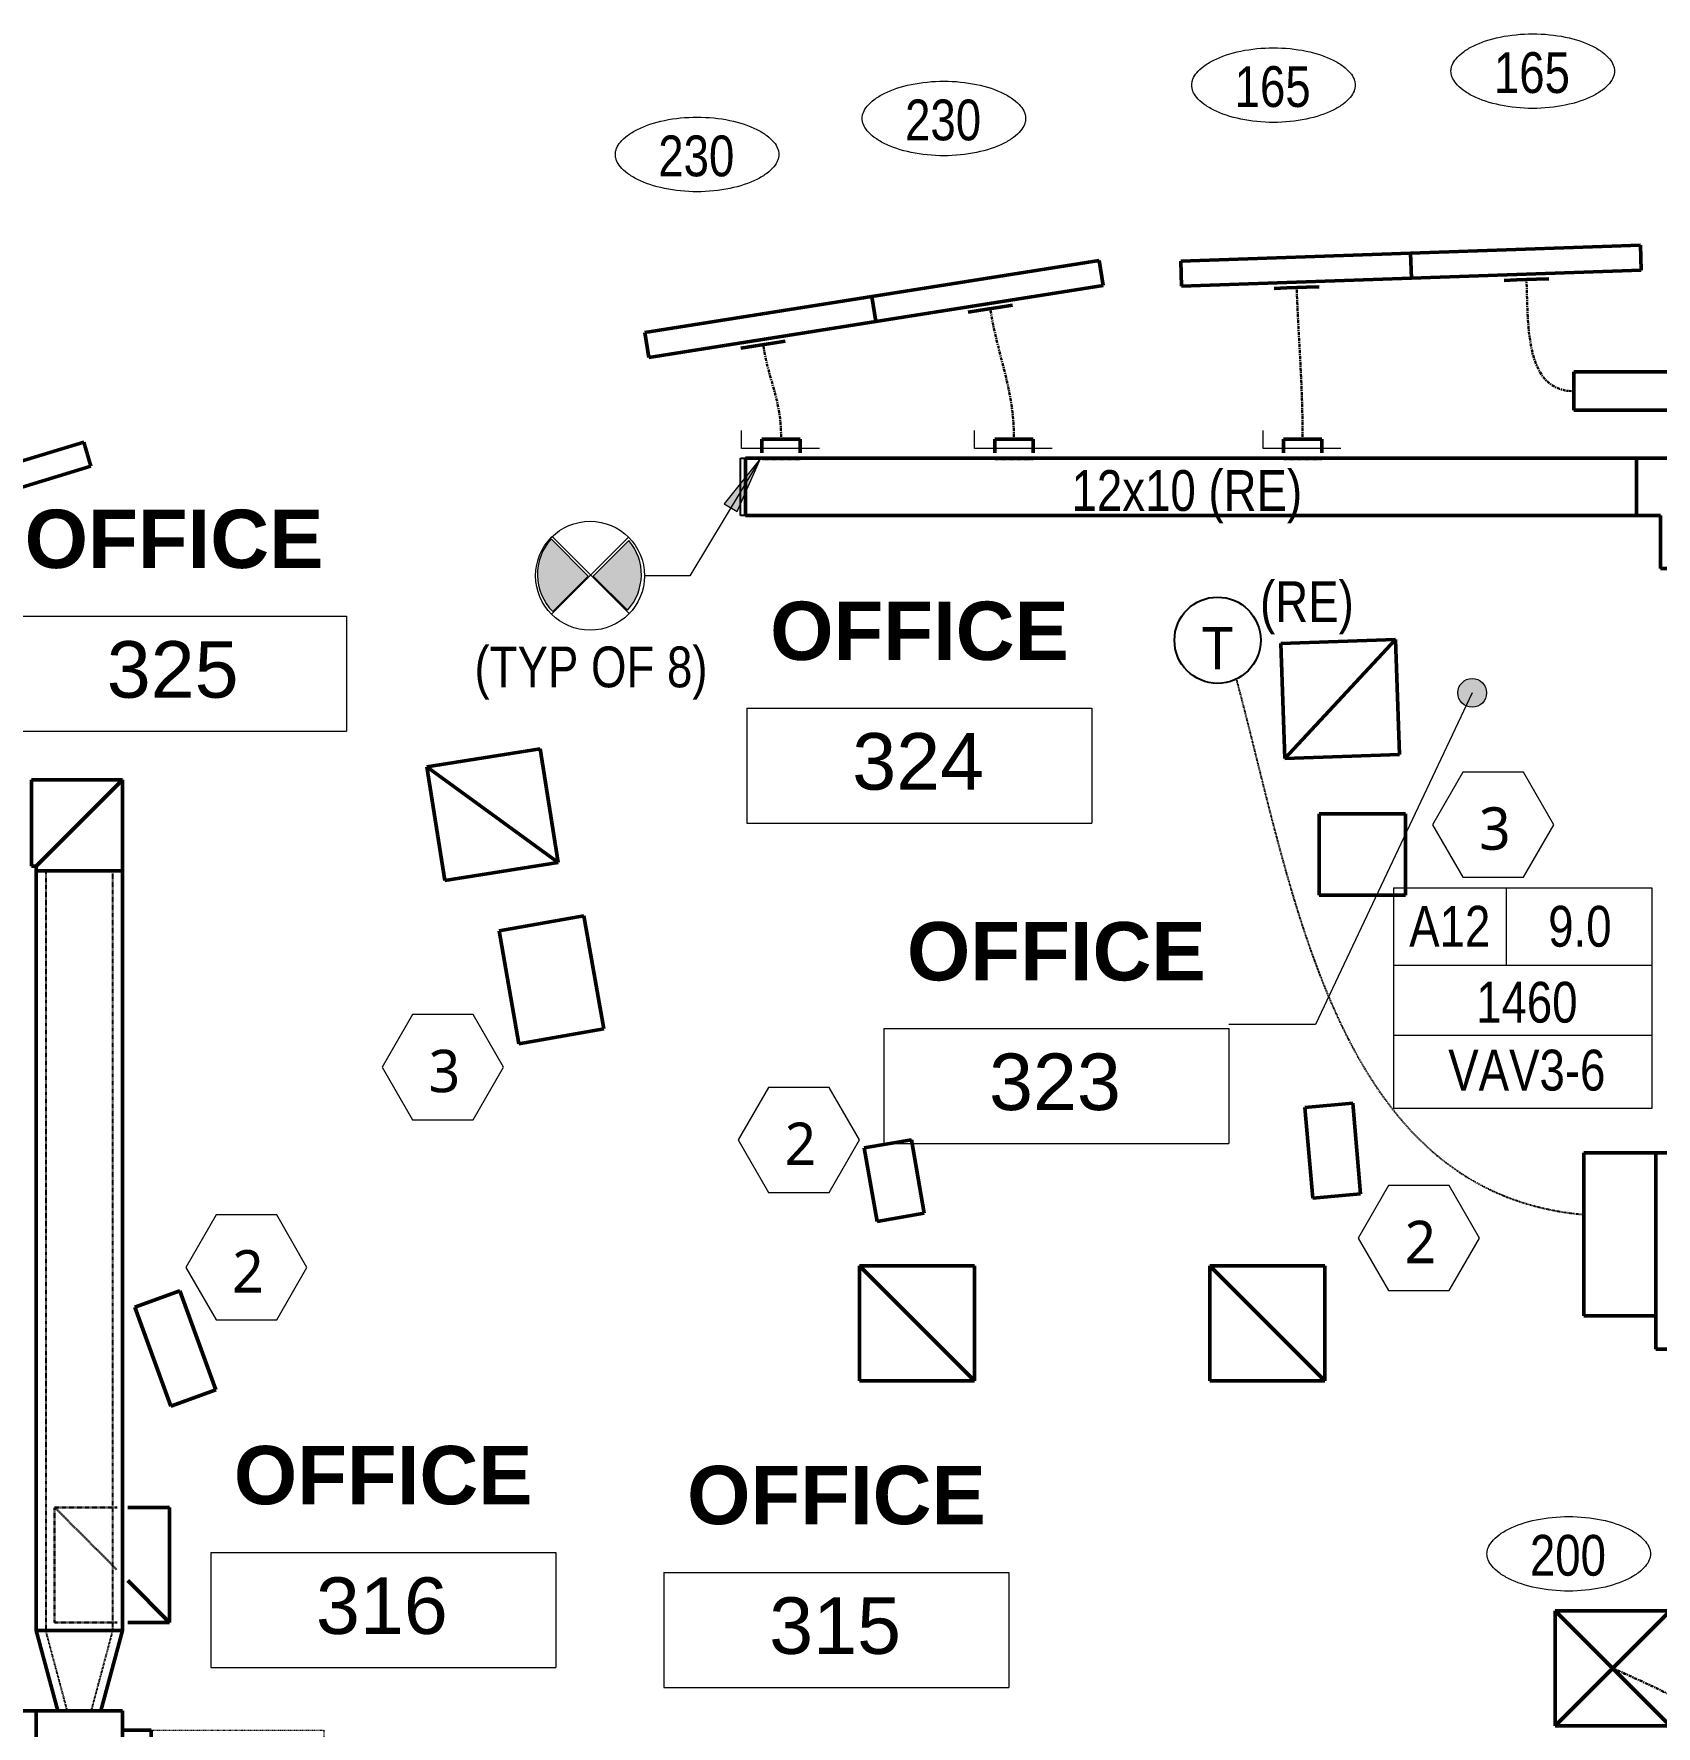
# Model space of a CAD drawing. Header units: inches. Extents: x 12453 to 15257, y -272 to 1517.
# Drawn here: x 13529.2 to 13867.8, y 1164.3 to 1517.5 of the extents above; entities that cross this region are included whole.
import ezdxf

# ---------------------------------------------------------------- set-up
doc = ezdxf.new("R2010")
doc.units = ezdxf.units.IN
doc.header["$MEASUREMENT"] = 0
for name, pattern in [('_ Hidden  _below_ behind_ beyond_', [0.09375, 0.0625, -0.03125]), ('Center', [1.2499999999999996, 0.2499999999999999, -0.1874999999999999, 0.625, -0.1874999999999999]), ('Dash', [0.25, 0.125, -0.125]), ('Hidden 1_16_', [0.09374999999999999, 0.06249999999999999, -0.03124999999999999]), ('Hidden 1_32_', [0.0625, 0.03125, -0.03125])]:
    doc.linetypes.add(name, pattern=pattern)
for name, color, linetype, lineweight in [('A-ANNO-NOTE', 131, 'Continuous', 20), ('A-AREA-IDEN', 2, 'Continuous', 20), ('A-DETL', 90, 'Continuous', 9), ('A-DETL-DEMO', 6, 'Continuous', 18), ('G-ANNO-TEXT', 231, 'Continuous', 9), ('M-EQPM', 50, 'Continuous', 18), ('M-EQPM-HDLN', 50, 'Continuous', 18), ('M-EQPM-IDEN', 50, 'Continuous', 20), ('M-HVAC-CDFF', 50, 'Continuous', 50), ('M-HVAC-CDFF-IDEN', 2, 'Continuous', 20), ('M-HVAC-DUCT', 70, 'Continuous', 18), ('M-HVAC-DUCT-CNTR', 70, 'Continuous', 18), ('M-HVAC-DUCT-IDEN', 70, 'Continuous', 20)]:
    doc.layers.add(name, color=color, linetype=linetype, lineweight=lineweight)
doc.styles.add('Arial', font='arial.ttf', dxfattribs={"height": 11.80239520958082})
doc.styles.add('Arial_B', font='arialbd.ttf', dxfattribs={"height": 12.17707442258339})
doc.styles.add('Swis721 BT', font='swiss.ttf', dxfattribs={"width": 0.8, "height": 8.514637904468403})
doc.styles.add('Trebuchet MS', font='trebuc.ttf', dxfattribs={"height": 8.86153846153846})

# ---------------------------------------------------------------- blocks, each defined once
blk = doc.blocks.new('Return Diffuser - Rectangular Outlet _PAR_ - PAR-8x8_24x24-V135-3RD FLOOR PLAN - NEW')
at = {"layer": 'M-HVAC-CDFF'}
for p, q in [((12.00000000000039, 11.99999999999992), (-11.99999999999975, 11.99999999999992)), ((-11.99999999999975, 11.99999999999992), (-11.99999999999975, -12.00000000000043)), ((-11.99999999999971, 11.99999999999976), (12.0000000000003, -12.00000000000043)), ((12.00000000000039, -12.00000000000043), (12.00000000000039, 11.99999999999992)), ((-11.99999999999975, -12.00000000000043), (12.00000000000039, -12.00000000000043))]:
    blk.add_line(p, q, dxfattribs=at)
blk = doc.blocks.new('Supply Diffuser _OMNI_ - 8_ RD INLET _24x24_-2995624-3RD FLOOR PLAN - NEW')
at = {"layer": 'M-HVAC-CDFF'}
for p, q in [((12.0000000000003, 11.99999999999967), (-11.99999999999971, 11.99999999999967)), ((-11.99999999999971, 11.99999999999967), (-11.99999999999971, -12.00000000000043)), ((12.0000000000003, 11.99999999999979), (-11.99999999999971, -12.00000000000043)), ((-11.99999999999971, 11.99999999999978), (12.0000000000003, -12.00000000000043)), ((-11.99999999999971, 11.99999999999967), (-11.99999999999971, -12.00000000000033)), ((-11.99999999999971, 11.99999999999967), (12.0000000000003, 11.99999999999967)), ((12.0000000000003, -12.00000000000043), (12.0000000000003, 11.99999999999967)), ((12.0000000000003, 11.99999999999967), (12.0000000000003, -12.00000000000033)), ((-11.99999999999971, -12.00000000000043), (12.0000000000003, -12.00000000000043)), ((-11.99999999999971, -12.00000000000033), (12.0000000000003, -12.00000000000033))]:
    blk.add_line(p, q, dxfattribs=at)
blk = doc.blocks.new('Plenum Slot Supply _TBD_ - 8_ RD INLET - TBDI _48_ Plenum_-2903885-3RD FLOOR PLAN - NEW')
at = {"layer": 'M-HVAC-CDFF'}
for p, q in [((24.00000000000034, 2.625000000006843), (-23.99999999999965, 2.625000000006843)), ((-23.99999999999965, 2.625000000006843), (-23.99999999999965, -2.624999999993161)), ((24.00000000000034, -2.624999999993161), (24.00000000000034, 2.625000000006843)), ((-23.99999999999965, -2.624999999993161), (24.00000000000034, -2.624999999993161)), ((-4.687499999999659, -3.750000000000286), (-2.062499999999699, -3.75000000000025)), ((-2.062499999999653, -3.75000000000025), (2.062500000000353, -3.75000000000025)), ((2.062500000000319, -3.75000000000025), (4.687500000000342, -3.750000000000286))]:
    blk.add_line(p, q, dxfattribs=at)
blk = doc.blocks.new('Plenum Slot Supply _TBD_ - 8_ RD INLET - TBDI _48_ Plenum_-2903886-3RD FLOOR PLAN - NEW')
at = {"layer": 'M-HVAC-CDFF'}
for p, q in [((24.00000000000034, 2.625000000006843), (-23.99999999999965, 2.625000000006843)), ((-23.99999999999965, 2.625000000006843), (-23.99999999999965, -2.624999999993161)), ((24.00000000000034, -2.624999999993161), (24.00000000000034, 2.625000000006843)), ((-23.99999999999965, -2.624999999993161), (24.00000000000034, -2.624999999993161)), ((-4.687499999999659, -3.750000000000286), (-2.062499999999699, -3.75000000000025)), ((-2.062499999999653, -3.75000000000025), (2.062500000000353, -3.75000000000025)), ((2.062500000000319, -3.75000000000025), (4.687500000000342, -3.750000000000286))]:
    blk.add_line(p, q, dxfattribs=at)
blk = doc.blocks.new('Nailor D35SST 5-12 - Nailor D35SST 5-12-3150959-3RD FLOOR PLAN - NEW')
at = {"layer": 'M-EQPM', "lineweight": 50}
for p, q in [((-27.99999999999975, -13.50000000000023), (-27.99999999999975, 20.49999999999978)), ((-12.99999999999975, 20.49999999999978), (-27.99999999999975, 20.49999999999978)), ((-12.99999999999975, 20.49999999999978), (-12.99999999999975, -13.50000000000023)), ((13.00000000000025, 20.49999999999966), (-12.99999999999975, 20.49999999999966)), ((-12.99999999999975, 20.49999999999966), (-12.99999999999975, -20.50000000000033)), ((13.00000000000025, -20.50000000000033), (13.00000000000025, 20.49999999999966)), ((19.00000000000031, 16.49999999999967), (13.00000000000031, 16.49999999999967)), ((19.00000000000031, -1.50000000000033), (19.00000000000031, 16.49999999999967)), ((13.00000000000031, -1.50000000000033), (19.00000000000031, -1.50000000000033)), ((19.00000000000028, -1.500000000000333), (13.00000000000028, -1.500000000000333)), ((19.00000000000028, -19.50000000000033), (19.00000000000028, -1.500000000000333)), ((-27.99999999999975, -13.50000000000023), (-12.99999999999975, -13.50000000000023)), ((-12.99999999999975, -20.50000000000033), (13.00000000000025, -20.50000000000033)), ((-5.999999999989085, -20.49999999999926), (-5.999999999989085, -24.49999999999937)), ((6.000000000012277, -24.49999999999937), (6.000000000012277, -20.49999999999926)), ((13.00000000000028, -19.50000000000033), (19.00000000000028, -19.50000000000033)), ((6.000000000000245, -24.50000000000033), (-5.999999999999753, -24.50000000000033))]:
    blk.add_line(p, q, dxfattribs=at)
at = {"layer": 'M-EQPM-HDLN', "linetype": 'Dash', "lineweight": 9}
for p, q in [((19.00000000000031, 16.49999999999967), (55.00000000000028, 16.49999999999967)), ((55.00000000000028, 16.49999999999967), (55.00000000000028, -19.50000000000033)), ((55.00000000000028, -19.50000000000033), (19.00000000000028, -19.50000000000033))]:
    blk.add_line(p, q, dxfattribs=at)
blk = doc.blocks.new('Nailor D35SST 3-10 - Nailor D35SST 3-10-3150733-3RD FLOOR PLAN - NEW')
at = {"layer": 'M-EQPM', "lineweight": 50}
for p, q in [((-23.99999999999975, -13.50000000000025), (-23.99999999999975, 20.49999999999977)), ((-8.999999999999753, 20.49999999999977), (-23.99999999999975, 20.49999999999977)), ((-8.999999999999753, 20.49999999999977), (-8.999999999999753, -13.50000000000025)), ((9.000000000000245, 20.49999999999967), (-8.999999999999753, 20.49999999999967)), ((-8.999999999999753, 20.49999999999967), (-8.999999999999753, -20.50000000000033)), ((9.000000000000245, -20.50000000000033), (9.000000000000245, 20.49999999999967)), ((15.00000000000028, 16.49999999999968), (9.000000000000274, 16.49999999999968)), ((15.00000000000028, -1.50000000000032), (15.00000000000028, 16.49999999999968)), ((9.000000000000274, -1.50000000000032), (15.00000000000028, -1.50000000000032)), ((15.00000000000025, -1.50000000000032), (9.000000000000243, -1.50000000000032)), ((15.00000000000025, -19.50000000000032), (15.00000000000025, -1.50000000000032)), ((-23.99999999999975, -13.50000000000025), (-8.999999999999753, -13.50000000000025)), ((-8.999999999999753, -20.50000000000033), (9.000000000000245, -20.50000000000033)), ((-4.999999999987266, -20.49999999999926), (-4.999999999987266, -24.49999999999937)), ((5.000000000013187, -24.49999999999937), (5.000000000013187, -20.49999999999926)), ((9.000000000000243, -19.50000000000032), (15.00000000000025, -19.50000000000032)), ((5.000000000000246, -24.50000000000033), (-4.999999999999753, -24.50000000000033))]:
    blk.add_line(p, q, dxfattribs=at)
at = {"layer": 'M-EQPM-HDLN', "linetype": 'Dash', "lineweight": 9}
for p, q in [((15.00000000000028, 16.49999999999968), (51.00000000000023, 16.49999999999968)), ((51.00000000000023, 16.49999999999968), (51.00000000000023, -19.50000000000032)), ((51.00000000000023, -19.50000000000032), (15.00000000000024, -19.50000000000032))]:
    blk.add_line(p, q, dxfattribs=at)
blk = doc.blocks.new('Rectangular Transition - Angle - 30 Degree-2904009-3RD FLOOR PLAN - NEW')
at = {"layer": 'M-HVAC-DUCT', "lineweight": 50}
for p, q in [((2.979831821830342e-13, 4.499999999999701), (16.79422863406027, 8.999999999999977)), ((16.79422863406027, 8.999999999999977), (16.79422863406027, -9.000000000000046)), ((16.79422863406026, -9.000000000000046), (2.98427949019242e-13, -4.500000000000298))]:
    blk.add_line(p, q, dxfattribs=at)
blk = doc.blocks.new('Rectangular Elbow - Mitered - Standard-2788944-3RD FLOOR PLAN - NEW')
at = {"layer": 'M-HVAC-DUCT', "lineweight": 50}
for p, q in [((-9.999999999999753, -9.000000000000332), (-9.999999999999753, 8.999999999999668)), ((-9.999999999999753, 8.999999999999668), (-9.000000000000332, 8.999999999999668)), ((8.999999999999668, 9.999999999999668), (-9.000000000000332, 9.999999999999668)), ((-9.000000000000332, 9.999999999999668), (-9.000000000000332, 8.999999999999668)), ((8.999999999999668, -9.000000000000332), (8.999999999999668, 9.999999999999668)), ((8.999999999999668, -9.000000000000332), (-9.999999999999753, -9.000000000000332))]:
    blk.add_line(p, q, dxfattribs=at)
blk = doc.blocks.new('Rectangular Endcap - Standard-V184-3RD FLOOR PLAN - NEW')
at = {"layer": 'M-HVAC-DUCT', "lineweight": 25}
for p, q in [((2.252764407777021e-13, -6.000000000000386), (2.64998046896767e-13, 5.999999999999612)), ((2.451372438372345e-13, 5.999999999999612), (1.00000000000074, 5.999999999999609)), ((1.00000000000076, 5.999999999999609), (1.00000000000072, -6.000000000000389)), ((1.00000000000074, -6.000000000000389), (2.451372438372345e-13, -6.000000000000386))]:
    blk.add_line(p, q, dxfattribs=at)
blk = doc.blocks.new('Rectangular Tee - Reducing - Standard-2790589-3RD FLOOR PLAN - NEW')
at = {"layer": 'M-HVAC-DUCT', "lineweight": 50}
for p, q in [((-16.99999999999972, -5.00000000000026), (-16.99999999999972, 6.999999999999737)), ((-16.99999999999972, 6.999999999999737), (17.00000000000028, 6.999999999999737)), ((17.00000000000028, -9.000000000000306), (17.00000000000028, 6.99999999999969)), ((-11.99999999999974, -5.00000000000026), (-16.99999999999972, -5.00000000000026)), ((-11.99999999999974, -5.00000000000026), (-11.99999999999974, -16.00000000000031)), ((12.00000000000025, -9.000000000000306), (17.00000000000028, -9.000000000000306)), ((12.00000000000026, -16.00000000000031), (12.00000000000026, -9.000000000000306)), ((-11.99999999999974, -16.00000000000031), (12.00000000000026, -16.00000000000031))]:
    blk.add_line(p, q, dxfattribs=at)
blk = doc.blocks.new('Return Diffuser - Rectangular Outlet _PAR_ - PAR-8x8_24x24-V136-3RD FLOOR PLAN - NEW')
at = {"layer": 'A-DETL-DEMO', "linetype": 'Hidden 1_16_', "lineweight": 30}
for p, q in [((12.00000000000039, 11.99999999999992), (-11.99999999999975, 11.99999999999992)), ((-11.99999999999975, 11.99999999999992), (-11.99999999999975, -1.031042543147953)), ((-11.99999999999971, 11.99999999999976), (1.031042543153288, -1.031042543153334)), ((12.00000000000039, -1.031042543158783), (12.00000000000039, 11.99999999999992))]:
    blk.add_line(p, q, dxfattribs=at)
at = {"layer": 'M-HVAC-CDFF'}
for p, q in [((-11.99999999999975, -3.281042543147788), (-11.99999999999975, -12.00000000000043)), ((3.281042543154502, -3.281042543154565), (12.0000000000003, -12.00000000000043)), ((12.00000000000039, -12.00000000000043), (12.00000000000039, -3.281042543158497)), ((-11.99999999999975, -12.00000000000043), (12.00000000000039, -12.00000000000043))]:
    blk.add_line(p, q, dxfattribs=at)
blk = doc.blocks.new('Round Takeoff - Standard w_ VD-V212-3RD FLOOR PLAN - NEW')
at = {"layer": 'A-DETL-DEMO', "linetype": 'Hidden 1_16_', "lineweight": 30}
for p, q in [((-0.2399999999996937, 3.999999999999702), (-0.2399999999997071, -3.040999157929865e-13)), ((-0.2399999999996937, -3.066699092490638e-13), (-0.2399999999997071, -4.000000000000414))]:
    blk.add_line(p, q, dxfattribs=at)
at = {"layer": 'M-HVAC-DUCT'}
for p, q in [((2.003420426543728, 7.999999999999659), (2.003420426543702, -8.250000000000332)), ((2.003420426543702, -8.25000000000033), (5.753420426543704, -8.250000000000343))]:
    blk.add_line(p, q, dxfattribs=at)
at = {"layer": 'M-HVAC-DUCT', "lineweight": 50}
for p, q in [((1.125000000012278, 3.999999999998578), (4.000000000014096, 3.999999999998578)), ((4.000000000000283, -3.221837536606543e-13), (4.000000000000294, 3.999999999999709)), ((4.000000000000283, -4.000000000000406), (4.000000000000294, -3.247537471167313e-13)), ((4.000000000014096, -4.000000000001477), (1.125000000012278, -4.000000000001477))]:
    blk.add_line(p, q, dxfattribs=at)
blk = doc.blocks.new('Diffuser Tag - Diffuser Tag _GPI_ - Airflow Only-1174567-3RD FLOOR PLAN - NEW')
at = {"layer": 'M-HVAC-CDFF-IDEN'}
for points, knots in [([(-0.2733821722393264, 8.234832660405194e-16), (-0.2733821722393264, 0.002120544972881543), (-0.2729835601545574, 0.00647847487141492), (-0.2703405630587479, 0.01531469710434119), (-0.2634260964460383, 0.02693955562540351), (-0.248144382122115, 0.04138758304565707), (-0.219066139123674, 0.05918199625253466), (-0.1685048339180955, 0.07621826088950157), (-0.09564779723932655, 0.0834729008052498), (-0.02279076056055762, 0.07621826088950127), (0.02777054464502081, 0.05918199625253412), (0.05684878764346215, 0.04138758304565641), (0.07213050196738555, 0.02693955562540276), (0.07904496858009517, 0.01531469710434035), (0.0816879656759046, 0.006478474871414024), (0.08208657776067356, 0.00212054497288066), (0.0820865777606736, -5.985621849243556e-17)], [-2.186510674934082e-15, -2.186510674934082e-15, -2.186510674934082e-15, -2.186510674934082e-15, 0.09817477042467884, 0.1963495408493599, 0.3926990816987219, 0.589048622548084, 0.7853981633974461, 1.17809724509617, 1.570796326794894, 1.963495408493618, 2.356194490192343, 2.552544031041704, 2.748893571891067, 2.945243112740429, 3.04341788316511, 3.141592653589791, 3.141592653589791, 3.141592653589791, 3.141592653589791]), ([(0.0820865777606736, -3.244976466198412e-18), (0.0820865777606736, -0.002120544972880719), (0.08168796567590463, -0.0064784748714141), (0.07904496858009527, -0.01531469710434032), (0.07213050196738575, -0.02693955562540273), (0.05684878764346234, -0.04138758304565628), (0.02777054464502117, -0.05918199625253387), (-0.02279076056055731, -0.07621826088950084), (-0.09564779723932616, -0.08347290080524901), (-0.1685048339180951, -0.07621826088950065), (-0.2190661391236737, -0.0591819962525334), (-0.248144382122115, -0.04138758304565567), (-0.2634260964460383, -0.02693955562540207), (-0.270340563058748, -0.01531469710433957), (-0.2729835601545574, -0.006478474871413342), (-0.2733821722393264, -0.002120544972879948), (-0.2733821722393264, 7.731000999696823e-16)], [3.14159265358979, 3.14159265358979, 3.14159265358979, 3.14159265358979, 3.239767424014471, 3.337942194439152, 3.534291735288514, 3.730641276137876, 3.926990816987239, 4.319689898685963, 4.712388980384687, 5.105088062083411, 5.497787143782135, 5.694136684631498, 5.89048622548086, 6.086835766330221, 6.185010536754902, 6.283185307179584, 6.283185307179584, 6.283185307179584, 6.283185307179584])]:
    blk.add_open_spline(points, degree=3, knots=knots, dxfattribs=at)
blk = doc.blocks.new('Room Tag - Room Tag-84095-3RD FLOOR PLAN - NEW')
at = {"layer": 'A-AREA-IDEN'}
for p, q in [((-0.3749999999999999, -0.06249999999999998), (-0.3749999999999999, -0.3124999999999999)), ((-0.3749999999999999, -0.06249999999999998), (0.3749999999999999, -0.06249999999999998)), ((0.3749999999999999, -0.06249999999999998), (0.3749999999999999, -0.3124999999999999)), ((-0.3749999999999999, -0.3124999999999999), (0.3749999999999999, -0.3124999999999999))]:
    blk.add_line(p, q, dxfattribs=at)
blk = doc.blocks.new('Mechanical Equipment Tag - VAV-1159225-3RD FLOOR PLAN - NEW')
at = {"layer": 'M-EQPM-IDEN'}
for p, q in [((0.05117652664444897, -0.1709214427389848), (0.05117652664444821, -0.6506089427389851)), ((0.05117652664444897, -0.1709214427389848), (0.6129984166804646, -0.1709214427389866)), ((0.2971114323324517, -0.3386297760723189), (0.297111432332452, -0.1709214427389855)), ((0.6129984166804646, -0.1709214427389866), (0.6129984166804638, -0.6506089427389867)), ((0.0511765266444487, -0.3386297760723181), (0.6129984166804644, -0.3386297760723199)), ((0.05117652664444846, -0.4909735260723181), (0.6129984166804641, -0.4909735260723199)), ((0.6129984166804638, -0.6506089427389867), (0.05117652664444821, -0.6506089427389851))]:
    blk.add_line(p, q, dxfattribs=at)
blk = doc.blocks.new('Point of Connection - Point of Connection - _GPI_-746426-3RD FLOOR PLAN - NEW')
at = {"layer": 'A-ANNO-NOTE', "lineweight": 9}
h = blk.add_hatch(color=256, dxfattribs=at)
edge = h.paths.add_edge_path(flags=0)
edge.add_arc((-0.002280299266980333, 0.004650984430885837), 0.1145497240274478, 137.6645063476148, 224.8464373478384, ccw=False)
edge.add_line((-0.08695706292251913, 0.08179685257421848), (-0.006262837864139767, 0.001102627515838714))
edge.add_line((-0.006262837864139766, 0.00110262751583871), (-0.08349598583011647, -0.07613052045013786))
h = blk.add_hatch(color=256, dxfattribs=at)
edge = h.paths.add_edge_path(flags=0)
edge.add_line((0.07871055801337995, -0.07328055057716999), (0.004327379920371133, 0.0011026275158387))
edge.add_line((0.004327379920371121, 0.0011026275158387), (0.08177458262271144, 0.07854983021817939))
edge.add_arc((-0.005508123295087922, 0.004365138249880495), 0.1145497240274478, -42.674609157798386, 40.36239929141709, ccw=False)
at = {"layer": 'A-ANNO-NOTE'}
for p, q in [((-0.006262837864139766, 0.00110262751583871), (-0.08695706292251913, 0.08179685257421848)), ((-0.08622730235600952, -0.08204120768564219), (0.08121650285044459, 0.08540259752081159)), ((0.08274005169439434, -0.08048941496779564), (-0.08467550963816298, 0.08692614636476134)), ((0.08177458262271144, 0.07854983021817939), (0.004327379920371121, 0.0011026275158387)), ((-0.08349598583011647, -0.07613052045013786), (-0.006262837864139766, 0.00110262751583871)), ((0.004327379920371132, 0.0011026275158387), (0.07871055801337995, -0.07328055057716999))]:
    blk.add_line(p, q, dxfattribs=at)
blk.add_circle((-0.002505399752782466, 0.001680694917584698), 0.118400650129163, dxfattribs=at)
for centre, start, end in [((-0.002280299266980333, 0.004650984430885837), 137.6645063476145, 224.846437347838), ((-0.005508123295087922, 0.004365138249880495), 317.3253908422012, 40.36239929141682)]:
    blk.add_arc(centre, 0.1145497240274478, start, end, dxfattribs=at)
blk = doc.blocks.new('Note Hexagon - Note Hexagon - _GPI_-1528888-3RD FLOOR PLAN - NEW')
at = {"layer": 'A-ANNO-NOTE'}
for p, q in [((-0.06936595791414911, 0.1146539663481912), (-0.1352839266641504, 0.000480695341454583)), ((0.06246997958585079, 0.1146539663481897), (-0.06936595791414911, 0.1146539663481912)), ((0.1283879483358497, 0.0004806953414513018), (0.06246997958585077, 0.1146539663481897)), ((-0.1352839266641504, 0.0004806953414545882), (-0.06936595791415202, -0.1136925756652837)), ((0.06246997958584775, -0.1136925756652856), (0.1283879483358497, 0.0004806953414513356)), ((-0.06936595791415205, -0.1136925756652837), (0.06246997958584773, -0.1136925756652856))]:
    blk.add_line(p, q, dxfattribs=at)

msp = doc.modelspace()

# ---------------------------------------------------------------- hatches: boundary and pattern name
at = {"layer": 'A-ANNO-NOTE'}
msp.add_hatch(color=256, dxfattribs=at).paths.add_polyline_path([(13680.84102200418, 1428.862905143061), (13673.30021100009, 1419.395485635186), (13676.00750638078, 1417.766374628716)], flags=0)
at = {"layer": 'A-AREA-IDEN'}
h = msp.add_hatch(color=256, dxfattribs=at)
edge = h.paths.add_edge_path(flags=0)
edge.add_arc((13829.39828520301, 1379.930475465656), 2.99999999999945, 0, 360)

# ---------------------------------------------------------------- linework, layer by layer
at = {"layer": 'A-ANNO-NOTE'}
for p, q in [((13680.84102200418, 1428.862905143061), (13666.10531858127, 1404.374763052338)), ((13680.84102200418, 1428.862905143061), (13673.30021100009, 1419.395485635186)), ((13676.00750638078, 1417.766374628716), (13680.84102200418, 1428.862905143061)), ((13673.30021100009, 1419.395485635186), (13676.00750638078, 1417.766374628716)), ((13666.10531858127, 1404.374763052338), (13656.64646139885, 1404.374763052338))]:
    msp.add_line(p, q, dxfattribs=at)
at = {"layer": 'A-AREA-IDEN'}
for p, q in [((13829.39828520301, 1379.930475465656), (13796.71247327777, 1310.690033213688)), ((13796.71247327777, 1310.690033213688), (13778.58793952667, 1310.690033213688))]:
    msp.add_line(p, q, dxfattribs=at)
msp.add_circle((13829.39828520301, 1379.930475465656), 2.99999999999945, dxfattribs=at)
at = {"layer": 'A-DETL', "lineweight": 50}
msp.add_line((13529.69338948061, 1343.759960377964), (13547.69338948061, 1361.759960377964), dxfattribs=at)
at = {"layer": 'A-DETL', "lineweight": 25}
msp.add_circle((13776.25092797795, 1390.920729547829), 9, dxfattribs=at)
at = {"layer": 'A-DETL', "linetype": '_ Hidden  _below_ behind_ beyond_', "lineweight": 25}
msp.add_open_spline([(13780.14873402718, 1382.808571511734), (13792.26247183515, 1337.599486542832), (13800.98005516027, 1275.570658098919), (13852.69338948061, 1271.046327592763)], degree=3, dxfattribs=at)
at = {"layer": 'M-HVAC-DUCT', "lineweight": 50}
for p, q in [((13899.57568922475, 1446.922674776931), (13850.57568922475, 1446.922674776931)), ((13850.57568922474, 1438.922674776929), (13850.57568922474, 1446.922674776929)), ((13850.57568922475, 1438.922674776931), (13899.57568922475, 1438.922674776931)), ((13677.69338948061, 1416.922674776929), (13677.69338948061, 1428.922674776929)), ((13677.69338948061, 1428.922674776929), (13863.69338948061, 1428.922674776929)), ((13863.69338948061, 1428.922674776929), (13863.69338948061, 1416.922674776929)), ((13677.69338948061, 1416.922674776929), (13863.69338948061, 1416.922674776929)), ((13797.45632021471, 1354.685605511035), (13815.45632021471, 1354.685605511035)), ((13797.45632021471, 1337.685982311577), (13797.45632021471, 1354.685605511035)), ((13815.45632021471, 1337.685982311577), (13815.45632021471, 1354.685605511035)), ((13529.69338948061, 1342.759960377965), (13547.69338948061, 1342.759960377965)), ((13529.69338948061, 1342.759960377965), (13529.69338948061, 1184.216903410986)), ((13547.69338948061, 1342.759960377965), (13547.69338948061, 1184.216903410986)), ((13815.45632021471, 1337.685982311577), (13797.45632021471, 1337.685982311577)), ((13626.28225728378, 1330.28667247825), (13644.008796838, 1333.412339676254)), ((13648.176353102, 1309.776953603961), (13644.008796838, 1333.412339676255)), ((13630.44981354778, 1306.651286405957), (13626.28225728378, 1330.28667247825)), ((13648.176353102, 1309.776953603961), (13630.44981354778, 1306.651286405957)), ((13794.49215690097, 1293.419794482024), (13804.45410388189, 1294.291351909501)), ((13794.49215690097, 1293.419794482025), (13796.14811601318, 1274.492095218281)), ((13804.45410388189, 1294.291351909501), (13806.11006299409, 1275.363652645757)), ((13702.49083410819, 1284.93327839064), (13712.33891163831, 1286.669760167308)), ((13712.33891163831, 1286.669760167308), (13715.04865065551, 1271.302066543159)), ((13702.49083410819, 1284.93327839064), (13705.20057312539, 1269.565584766491)), ((13806.11006299409, 1275.363652645757), (13796.14811601317, 1274.492095218281)), ((13715.04865065551, 1271.302066543159), (13705.20057312538, 1269.56558476649)), ((13550.24870473808, 1251.679645904978), (13559.64563094594, 1255.099847338235)), ((13559.64563094594, 1255.099847338235), (13567.15314265405, 1234.473128443906)), ((13550.24870473808, 1251.679645904979), (13557.7562164462, 1231.052927010651)), ((13567.15314265405, 1234.473128443906), (13557.75621644619, 1231.05292701065)), ((13547.69338948061, 1184.216903410986), (13529.69338948061, 1184.216903410986))]:
    msp.add_line(p, q, dxfattribs=at)
at = {"layer": 'M-HVAC-DUCT', "linetype": 'Hidden 1_32_', "lineweight": 25}
for p, q in [((13531.69338948061, 1342.759960377965), (13531.69338948061, 1184.216903410986)), ((13545.69338948061, 1184.216903410986), (13545.69338948061, 1342.759960377965)), ((13536.19338948061, 1167.422674776926), (13531.69338948061, 1184.216903410986)), ((13541.19338948061, 1167.422674776926), (13545.69338948061, 1184.216903410986))]:
    msp.add_line(p, q, dxfattribs=at)
at = {"layer": 'M-HVAC-DUCT-CNTR', "linetype": 'Center', "lineweight": 30}
for points in [[(13850.57568922474, 1442.922674776929), (13840.5144629796, 1442.922674776929), (13841.08098880118, 1456.145551078249), (13840.72985706901, 1466.200648296205)], [(13794.00237446304, 1432.922674776929), (13794.00237446304, 1444.813532885267), (13793.17408233542, 1452.641857935628), (13792.75909737208, 1464.525472454487)], [(13733.75634754405, 1432.922674776929), (13733.75634754405, 1443.652236914563), (13730.49418960664, 1449.518070511208), (13728.8156321091, 1460.115520600393)], [(13685.15796035918, 1432.922674776929), (13685.15796035918, 1441.575015590905), (13682.76024360418, 1444.060484280806), (13681.4066514111, 1452.606289669185)], [(13902.5134485788, 1150.677378463575), (13890.21056709367, 1162.980259948709), (13858.7285457309, 1176.315550271852), (13858.7285457309, 1176.315550271852)]]:
    msp.add_open_spline(points, degree=3, dxfattribs=at)

# ---------------------------------------------------------------- block references
at = {"layer": 'A-ANNO-NOTE', "xscale": 96, "yscale": 96, "zscale": 96}
for name, p in [('Point of Connection - Point of Connection - _GPI_-746426-3RD FLOOR PLAN - NEW', (13645.52051736273, 1404.213416340251)), ('Note Hexagon - Note Hexagon - _GPI_-1528888-3RD FLOOR PLAN - NEW', (13834.11967025518, 1352.375197827259)), ('Note Hexagon - Note Hexagon - _GPI_-1528888-3RD FLOOR PLAN - NEW', (13614.8864056785, 1301.761210599889)), ('Note Hexagon - Note Hexagon - _GPI_-1528888-3RD FLOOR PLAN - NEW', (13689.18701144275, 1286.568305726421)), ('Note Hexagon - Note Hexagon - _GPI_-1528888-3RD FLOOR PLAN - NEW', (13818.57418406072, 1266.075390806151)), ('Note Hexagon - Note Hexagon - _GPI_-1528888-3RD FLOOR PLAN - NEW', (13573.87603719587, 1259.946669685117))]:
    msp.add_blockref(name, p, dxfattribs=at)
at = {"layer": 'A-AREA-IDEN', "xscale": 95.99999999999994, "yscale": 95.99999999999994, "zscale": 95.99999999999994}
for p in [(13558.44484006185, 1401.918136140528), (13714.0361425648, 1382.728681995532), (13742.58793952667, 1315.844453907656), (13602.10386840682, 1206.492009263045), (13696.69842982092, 1202.334006563525)]:
    msp.add_blockref('Room Tag - Room Tag-84095-3RD FLOOR PLAN - NEW', p, dxfattribs=at)
at = {"layer": 'M-EQPM', "lineweight": 50}
for name, p in [('Nailor D35SST 5-12 - Nailor D35SST 5-12-3150959-3RD FLOOR PLAN - NEW', (13880.69338948061, 1263.422674776929)), ('Nailor D35SST 3-10 - Nailor D35SST 3-10-3150733-3RD FLOOR PLAN - NEW', (13538.69338948061, 1146.922674776926))]:
    msp.add_blockref(name, p, dxfattribs=at)
at = {"layer": 'M-EQPM-IDEN', "xscale": 95.99999999999994, "yscale": 95.99999999999994, "zscale": 95.99999999999994}
msp.add_blockref('Mechanical Equipment Tag - VAV-1159225-3RD FLOOR PLAN - NEW', (13808.03573191359, 1355.624765057858), dxfattribs=at)
at = {"layer": 'M-HVAC-CDFF', "extrusion": (0, 0, -1)}
for name, p, rotation in [('Plenum Slot Supply _TBD_ - 8_ RD INLET - TBDI _48_ Plenum_-2903885-3RD FLOOR PLAN - NEW', (-13840.59898395638, 1469.948363897527), 358.000000000002), ('Plenum Slot Supply _TBD_ - 8_ RD INLET - TBDI _48_ Plenum_-2903886-3RD FLOOR PLAN - NEW', (-13728.2289734426, 1463.819347217423), 350.9995448518794), ('Plenum Slot Supply _TBD_ - 8_ RD INLET - TBDI _48_ Plenum_-2903885-3RD FLOOR PLAN - NEW', (-13792.62822425944, 1468.273188055809), 358.000000000002), ('Plenum Slot Supply _TBD_ - 8_ RD INLET - TBDI _48_ Plenum_-2903886-3RD FLOOR PLAN - NEW', (-13680.8199927446, 1456.310116286215), 350.9995448518793), ('Plenum Slot Supply _TBD_ - 8_ RD INLET - TBDI _48_ Plenum_-2903886-3RD FLOOR PLAN - NEW', (-13517.3945377219, 1422.777313721239), 343.0805589556425), ('Return Diffuser - Rectangular Outlet _PAR_ - PAR-8x8_24x24-V135-3RD FLOOR PLAN - NEW', (-13801.84380714283, 1378.638238864334), 178.0000000000017), ('Return Diffuser - Rectangular Outlet _PAR_ - PAR-8x8_24x24-V135-3RD FLOOR PLAN - NEW', (-13624.92746889172, 1354.517392666404), 260.9995448518681), ('Return Diffuser - Rectangular Outlet _PAR_ - PAR-8x8_24x24-V135-3RD FLOOR PLAN - NEW', (-13713.54104573037, 1248.315550271827), 270), ('Return Diffuser - Rectangular Outlet _PAR_ - PAR-8x8_24x24-V135-3RD FLOOR PLAN - NEW', (-13786.60354573091, 1248.315550271853), 270.0000000000001), ('Supply Diffuser _OMNI_ - 8_ RD INLET _24x24_-2995624-3RD FLOOR PLAN - NEW', (-13858.7285457309, 1176.315550271853), 270.0000000000006)]:
    msp.add_blockref(name, p, dxfattribs=dict(at, rotation=rotation))
at = {"layer": 'M-HVAC-CDFF', "linetype": 'Hidden 1_16_', "lineweight": 30, "extrusion": (0, 0, -1), "rotation": 270.0000000000252}
msp.add_blockref('Return Diffuser - Rectangular Outlet _PAR_ - PAR-8x8_24x24-V136-3RD FLOOR PLAN - NEW', (-13545.53734693746, 1197.908070270239), dxfattribs=at)
at = {"layer": 'M-HVAC-CDFF-IDEN', "xscale": 95.99999999999994, "yscale": 95.99999999999994, "zscale": 95.99999999999994}
for p in [(13851.2126877173, 1509.712032031439), (13797.1001877173, 1506.791288912226), (13728.31697224256, 1499.830411578511), (13676.80706014042, 1492.321180647303), (13858.7285457309, 1200.2240657941)]:
    msp.add_blockref('Diffuser Tag - Diffuser Tag _GPI_ - Airflow Only-1174567-3RD FLOOR PLAN - NEW', p, dxfattribs=at)
at = {"layer": 'M-HVAC-DUCT', "linetype": 'Hidden 1_16_', "lineweight": 30, "extrusion": (0, 0, -1), "rotation": 90}
for p in [(-13685.15796035918, 1428.922674776929), (-13733.75634754405, 1428.922674776929), (-13794.00237446304, 1428.922674776929)]:
    msp.add_blockref('Round Takeoff - Standard w_ VD-V212-3RD FLOOR PLAN - NEW', p, dxfattribs=at)
at = {"layer": 'M-HVAC-DUCT', "lineweight": 25, "rotation": 180}
msp.add_blockref('Rectangular Endcap - Standard-V184-3RD FLOOR PLAN - NEW', (13677.69338948061, 1422.922674776928), dxfattribs=at)
at = {"layer": 'M-HVAC-DUCT', "lineweight": 50}
msp.add_blockref('Rectangular Tee - Reducing - Standard-2790589-3RD FLOOR PLAN - NEW', (13880.69338948061, 1421.922674776929), dxfattribs=at)
at = {"layer": 'M-HVAC-DUCT', "lineweight": 50, "rotation": 90}
for name, p in [('Rectangular Elbow - Mitered - Standard-2788944-3RD FLOOR PLAN - NEW', (13538.69338948061, 1352.759960377965)), ('Rectangular Transition - Angle - 30 Degree-2904009-3RD FLOOR PLAN - NEW', (13538.69338948061, 1167.422674776925))]:
    msp.add_blockref(name, p, dxfattribs=at)

# ---------------------------------------------------------------- texts
at = {"layer": 'A-ANNO-NOTE', "lineweight": 9, "char_height": 8.861538461538458, "width": 7.667999999999997, "attachment_point": 2, "line_spacing_factor": 1.032838983050847, "style": 'Trebuchet MS'}
for s, insert in [('3', (13834.11905967223, 1356.049841954753)), ('3', (13614.88579509555, 1305.435854727384)), ('2', (13689.1864008598, 1290.242949853915)), ('2', (13818.57357347777, 1269.750034933645)), ('2', (13573.87542661292, 1263.621313812611))]:
    msp.add_mtext(s, dxfattribs=dict(at, insert=insert))
at = {"layer": 'A-AREA-IDEN', "lineweight": 9, "attachment_point": 2, "line_spacing_factor": 0.9385317878468562}
for s, insert, char_height, width, style in [('OFFICE', (13558.4555477282, 1418.167321556127), 12.17707442258339, 72.4319999999999, 'Arial_B'), ('OFFICE', (13714.04685023115, 1398.977867411132), 12.17707442258339, 72.4319999999999, 'Arial_B'), ('325', (13558.16951613937, 1390.725046152462), 11.80239520958082, 32.83199999999996, 'Arial'), ('324', (13713.76081864231, 1371.535592007467), 11.80239520958082, 32.83199999999996, 'Arial'), ('OFFICE', (13742.59864719302, 1332.093639323256), 12.17707442258339, 72.4319999999999, 'Arial_B'), ('323', (13742.31261560418, 1304.651363919591), 11.80239520958082, 32.83199999999996, 'Arial'), ('OFFICE', (13602.11457607316, 1222.741194678645), 12.17707442258339, 72.4319999999999, 'Arial_B'), ('OFFICE', (13696.70913748727, 1218.583191979125), 12.17707442258339, 72.4319999999999, 'Arial_B'), ('316', (13601.82854448433, 1195.29891927498), 11.80239520958082, 32.83199999999996, 'Arial'), ('315', (13696.42310589844, 1191.14091657546), 11.80239520958082, 32.83199999999996, 'Arial')]:
    msp.add_mtext(s, dxfattribs=dict(at, insert=insert, char_height=char_height, width=width, style=style))
at = {"layer": 'G-ANNO-TEXT', "color": 7, "attachment_point": 1}
for s, insert, char_height, width, line_spacing_factor, style in [('(RE)', (13785.12306682427, 1403.221083343231), 8.514637904468412, 22.356, 1.006669768884753, 'Swis721 BT'), ('T', (13773.05883458853, 1393.70879236848), 8.86153846153846, 8.424, 1.032838983050848, 'Trebuchet MS'), ('(TYP OF 8)', (13621.16236176881, 1389.609853711063), 8.514637904468412, 55.944, 1.006669768884753, 'Swis721 BT')]:
    msp.add_mtext(s, dxfattribs=dict(at, insert=insert, char_height=char_height, width=width, line_spacing_factor=line_spacing_factor, style=style))
at = {"layer": 'M-EQPM-IDEN', "lineweight": 9, "char_height": 8.514637904468403, "attachment_point": 2, "line_spacing_factor": 1.006669768884753, "style": 'Swis721 BT'}
for s, insert, width in [('A12', (13824.7157703945, 1335.47089428662), 19.76399999999998), ('9.0', (13851.87198937454, 1335.47089428662), 15.65999999999998), ('1460', (13840.79868790696, 1319.622066634023), 25.05599999999997), ('VAV3-6', (13840.79868790696, 1305.446824197732), 37.15199999999996)]:
    msp.add_mtext(s, dxfattribs=dict(at, insert=insert, width=width))
at = {"layer": 'M-HVAC-CDFF-IDEN', "lineweight": 9, "char_height": 8.514637904468403, "width": 18.79199999999998, "attachment_point": 2, "line_spacing_factor": 1.006669768884753, "style": 'Swis721 BT'}
for s, insert in [('165', (13841.8597277986, 1513.664901636898)), ('165', (13787.7472277986, 1510.744158517685)), ('230', (13718.96401232386, 1503.783281183969)), ('230', (13667.45410022172, 1496.274050252762)), ('200', (13849.37558581219, 1204.176935399559))]:
    msp.add_mtext(s, dxfattribs=dict(at, insert=insert))
at = {"layer": 'M-HVAC-DUCT-IDEN', "lineweight": 9, "insert": (13769.83866172656, 1426.426304302791), "char_height": 8.514637904468403, "width": 55.94399999999994, "attachment_point": 2, "line_spacing_factor": 1.006669768884753, "style": 'Swis721 BT'}
msp.add_mtext('12x10 (RE)', dxfattribs=at)

doc.saveas('drawing.dxf')
